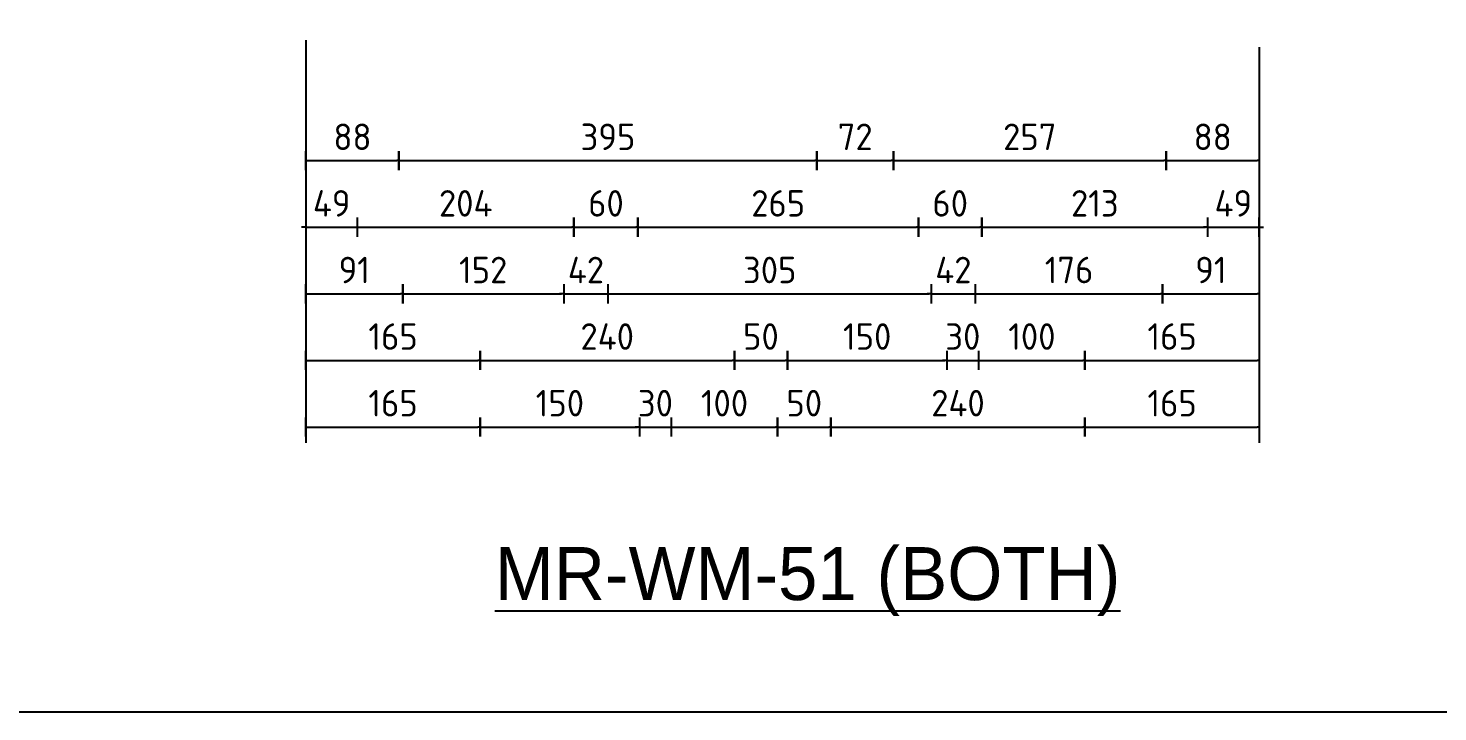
# Model space of a CAD drawing. Header units: millimetres. Extents: x 0 to 420, y 0 to 297.
# Drawn here: x 197.7 to 330.7, y 4.5 to 69 of the extents above; entities that cross this region are included whole.
import ezdxf
from ezdxf.enums import TextEntityAlignment as Align

# ---------------------------------------------------------------- set-up
doc = ezdxf.new("R2010")
doc.units = ezdxf.units.MM
doc.header["$LTSCALE"] = 10
for name, color, linetype in [('L50', 7, 'Continuous'), ('T25', 1, 'Continuous'), ('TBLK18', 4, 'Continuous'), ('TBLK25', 1, 'Continuous'), ('TBLK35', 3, 'Continuous'), ('TBLK50', 7, 'Continuous')]:
    doc.layers.add(name, color=color, linetype=linetype)
doc.styles.add('ISO', font='iso3098b')
doc.dimstyles.new('signsdim', dxfattribs={"dimtxt": 2.5, "dimasz": 0.2, "dimexe": 1.5, "dimexo": 2, "dimgap": 1, "dimtad": 1, "dimlfac": 10, "dimrnd": 1, "dimtxsty": 'ISO', "dimblk": 'SGNDIM', "dimcen": 2.5, "dimse2": 1, "dimadec": 0, "dimazin": 0, "dimtfac": 1, "dimtix": 1, "dimtmove": 0, "dimatfit": 3, "dimfxl": 1, "dimarcsym": 0})

# ---------------------------------------------------------------- blocks, each defined once
blk = doc.blocks.new('A3BBLK')
at = {"layer": 'TBLK50'}
blk.add_line((13, 4.5), (415.5, 4.5), dxfattribs=at)
blk = doc.blocks.new('a3_in_vtblk std dwg')
blk.add_blockref('A3BBLK', (0, 0))
at = {"layer": 'TBLK18', "style": 'ISO'}
blk.add_attdef('MR_DIRECTORATE', text='', height=1.5, dxfattribs=at).set_placement((381.5, 68.12), align=Align.CENTER)
for tag, p in [('STREET_NAME', (355.51, 62.1)), ('SUBURB_POSTCODE', (388.49, 62.1)), ('TELEPHONE_NO.', (368.31, 59.84)), ('FAX_NO.', (393.56, 59.84))]:
    blk.add_attdef(tag, p, '', height=1.5, dxfattribs=at)
at = {"layer": 'TBLK25', "style": 'ISO'}
for tag, height, p in [('MR_BRANCH', 2, (381.5, 65.2)), ('ROAD_SECTION', 1.75, (384.5, 29.16)), ('SLK', 1.75, (384.5, 26.11)), ('CHAINAGE', 1.75, (384.5, 19.21))]:
    blk.add_attdef(tag, text='', height=height, dxfattribs=at).set_placement(p, align=Align.CENTER)
for tag, p, height in [('FILE_NUMBER', (371.77, 54.24), 2.5), ('DESIGNED_/_DRAWN', (371.77, 49.49), 2), ('VERIFIED', (371.77, 44.49), 2), ('APPROVED', (371.77, 39.49), 2), ('LOCAL_AUTHORITY', (370.48, 16.73), 1.25)]:
    blk.add_attdef(tag, p, '', height=height, dxfattribs=at)
at = {"layer": 'TBLK35', "style": 'ISO', "width": 0.9}
for tag, p in [('ROAD_PROJECT&NUMBER', (384.5, 32.23)), ('DRAWING_DESCRIPTION', (384.5, 22.29))]:
    blk.add_attdef(tag, text='', height=2.5, dxfattribs=at).set_placement(p, align=Align.CENTER)
at = {"layer": 'TBLK50', "style": 'ISO'}
blk.add_attdef('MRWA_DRG_NUMBER', (356.29, 6.08), '', height=5, dxfattribs=at)
blk = doc.blocks.new('SGNDIM')
for p, q in [((0, 0), (-1, 0)), ((0, 4.5), (0, -4.5))]:
    blk.add_line(p, q)
blk = doc.blocks.new('*D104')
at = {"layer": 'Defpoints', "color": 0, "transparency": 16777216}
for p in [(297.43, 50.84), (313.88, 50.84), (313.88, 37.67)]:
    blk.add_point(p, dxfattribs=at)
at = {"layer": 'T25', "color": 0, "lineweight": -2, "transparency": 16777216}
for p, q in [((313.88, 48.84), (313.88, 36.17)), ((297.63, 37.67), (313.68, 37.67))]:
    blk.add_line(p, q, dxfattribs=at)
at = {"layer": 'T25', "color": 0, "lineweight": -2, "transparency": 16777216, "xscale": 0.2, "yscale": 0.2, "zscale": 0.2, "rotation": 180}
blk.add_blockref('SGNDIM', (297.43, 37.67), dxfattribs=at)
at = {"layer": 'T25', "color": 0, "lineweight": -2, "transparency": 16777216, "xscale": 0.2, "yscale": 0.2, "zscale": 0.2}
blk.add_blockref('SGNDIM', (313.88, 37.67), dxfattribs=at)
at = {"layer": 'T25', "color": 0, "transparency": 16777216, "insert": (305.66, 39.92), "char_height": 2.5, "attachment_point": 5, "style": 'ISO'}
blk.add_mtext('165', dxfattribs=at)
blk = doc.blocks.new('*D105')
at = {"layer": 'Defpoints', "color": 0, "transparency": 16777216}
for p in [(287.4, 68.63), (297.43, 68.63), (297.43, 37.67)]:
    blk.add_point(p, dxfattribs=at)
at = {"layer": 'T25', "color": 0, "lineweight": -2, "transparency": 16777216}
blk.add_line((287.6, 37.67), (297.23, 37.67), dxfattribs=at)
at = {"layer": 'T25', "color": 0, "lineweight": -2, "transparency": 16777216, "xscale": 0.2, "yscale": 0.2, "zscale": 0.2, "rotation": 180}
blk.add_blockref('SGNDIM', (287.4, 37.67), dxfattribs=at)
at = {"layer": 'T25', "color": 0, "lineweight": -2, "transparency": 16777216, "xscale": 0.2, "yscale": 0.2, "zscale": 0.2}
blk.add_blockref('SGNDIM', (297.43, 37.67), dxfattribs=at)
at = {"layer": 'T25', "color": 0, "transparency": 16777216, "insert": (292.42, 39.92), "char_height": 2.5, "attachment_point": 5, "style": 'ISO'}
blk.add_mtext('100', dxfattribs=at)
blk = doc.blocks.new('*D106')
at = {"layer": 'Defpoints', "color": 0, "transparency": 16777216}
for p in [(223.88, 50.84), (240.33, 50.84), (240.33, 37.67)]:
    blk.add_point(p, dxfattribs=at)
at = {"layer": 'T25', "color": 0, "lineweight": -2, "transparency": 16777216}
for p, q in [((223.88, 48.84), (223.88, 36.17)), ((224.08, 37.67), (240.13, 37.67))]:
    blk.add_line(p, q, dxfattribs=at)
at = {"layer": 'T25', "color": 0, "lineweight": -2, "transparency": 16777216, "xscale": 0.2, "yscale": 0.2, "zscale": 0.2, "rotation": 180}
blk.add_blockref('SGNDIM', (223.88, 37.67), dxfattribs=at)
at = {"layer": 'T25', "color": 0, "lineweight": -2, "transparency": 16777216, "xscale": 0.2, "yscale": 0.2, "zscale": 0.2}
blk.add_blockref('SGNDIM', (240.33, 37.67), dxfattribs=at)
at = {"layer": 'T25', "color": 0, "transparency": 16777216, "insert": (232.11, 39.92), "char_height": 2.5, "attachment_point": 5, "style": 'ISO'}
blk.add_mtext('165', dxfattribs=at)
blk = doc.blocks.new('*D107')
at = {"layer": 'Defpoints', "color": 0, "transparency": 16777216}
for p in [(304.75, 71.8), (313.88, 69.24), (313.88, 43.95)]:
    blk.add_point(p, dxfattribs=at)
at = {"layer": 'T25', "color": 0, "lineweight": -2, "transparency": 16777216}
for p, q in [((313.88, 67.24), (313.88, 42.45)), ((304.95, 43.95), (313.68, 43.95))]:
    blk.add_line(p, q, dxfattribs=at)
at = {"layer": 'T25', "color": 0, "lineweight": -2, "transparency": 16777216, "xscale": 0.2, "yscale": 0.2, "zscale": 0.2, "rotation": 180}
blk.add_blockref('SGNDIM', (304.75, 43.95), dxfattribs=at)
at = {"layer": 'T25', "color": 0, "lineweight": -2, "transparency": 16777216, "xscale": 0.2, "yscale": 0.2, "zscale": 0.2}
blk.add_blockref('SGNDIM', (313.88, 43.95), dxfattribs=at)
at = {"layer": 'T25', "color": 0, "transparency": 16777216, "insert": (309.32, 46.2), "char_height": 2.5, "attachment_point": 5, "style": 'ISO'}
blk.add_mtext('91', dxfattribs=at)
blk = doc.blocks.new('*D108')
at = {"layer": 'Defpoints', "color": 0, "transparency": 16777216}
for p in [(252.42, 54.53), (282.92, 54.53), (282.92, 43.95)]:
    blk.add_point(p, dxfattribs=at)
at = {"layer": 'T25', "color": 0, "lineweight": -2, "transparency": 16777216}
blk.add_line((252.62, 43.95), (282.72, 43.95), dxfattribs=at)
at = {"layer": 'T25', "color": 0, "lineweight": -2, "transparency": 16777216, "xscale": 0.2, "yscale": 0.2, "zscale": 0.2, "rotation": 180}
blk.add_blockref('SGNDIM', (252.42, 43.95), dxfattribs=at)
at = {"layer": 'T25', "color": 0, "lineweight": -2, "transparency": 16777216, "xscale": 0.2, "yscale": 0.2, "zscale": 0.2}
blk.add_blockref('SGNDIM', (282.92, 43.95), dxfattribs=at)
at = {"layer": 'T25', "color": 0, "transparency": 16777216, "insert": (267.67, 46.2), "char_height": 2.5, "attachment_point": 5, "style": 'ISO'}
blk.add_mtext('305', dxfattribs=at)
blk = doc.blocks.new('*D109')
at = {"layer": 'Defpoints', "color": 0, "transparency": 16777216}
for p in [(233.02, 71.8), (223.88, 69.88), (233.02, 43.95)]:
    blk.add_point(p, dxfattribs=at)
at = {"layer": 'T25', "color": 0, "lineweight": -2, "transparency": 16777216}
for p, q in [((223.88, 67.88), (223.88, 42.45)), ((224.08, 43.95), (232.82, 43.95))]:
    blk.add_line(p, q, dxfattribs=at)
at = {"layer": 'T25', "color": 0, "lineweight": -2, "transparency": 16777216, "xscale": 0.2, "yscale": 0.2, "zscale": 0.2, "rotation": 180}
blk.add_blockref('SGNDIM', (223.88, 43.95), dxfattribs=at)
at = {"layer": 'T25', "color": 0, "lineweight": -2, "transparency": 16777216, "xscale": 0.2, "yscale": 0.2, "zscale": 0.2}
blk.add_blockref('SGNDIM', (233.02, 43.95), dxfattribs=at)
at = {"layer": 'T25', "color": 0, "transparency": 16777216, "insert": (228.45, 46.2), "char_height": 2.5, "attachment_point": 5, "style": 'ISO'}
blk.add_mtext('91', dxfattribs=at)
blk = doc.blocks.new('*D110')
at = {"layer": 'Defpoints', "color": 0, "transparency": 16777216}
for p in [(309.01, 67.44), (313.88, 67.44), (313.88, 50.24)]:
    blk.add_point(p, dxfattribs=at)
at = {"layer": 'T25', "color": 0, "lineweight": -2, "transparency": 16777216}
for p, q in [((313.88, 65.44), (313.88, 48.74)), ((308.81, 50.24), (308.61, 50.24)), ((309.01, 50.24), (313.88, 50.24)), ((314.08, 50.24), (314.28, 50.24))]:
    blk.add_line(p, q, dxfattribs=at)
at = {"layer": 'T25', "color": 0, "lineweight": -2, "transparency": 16777216, "xscale": 0.2, "yscale": 0.2, "zscale": 0.2}
blk.add_blockref('SGNDIM', (309.01, 50.24), dxfattribs=at)
at = {"layer": 'T25', "color": 0, "lineweight": -2, "transparency": 16777216, "xscale": 0.2, "yscale": 0.2, "zscale": 0.2, "rotation": 180}
blk.add_blockref('SGNDIM', (313.88, 50.24), dxfattribs=at)
at = {"layer": 'T25', "color": 0, "transparency": 16777216, "insert": (311.44, 52.49), "char_height": 2.5, "attachment_point": 5, "style": 'ISO'}
blk.add_mtext('49', dxfattribs=at)
blk = doc.blocks.new('*D111')
at = {"layer": 'Defpoints', "color": 0, "transparency": 16777216}
for p in [(228.76, 55.29), (249.19, 55.29), (249.19, 50.24)]:
    blk.add_point(p, dxfattribs=at)
at = {"layer": 'T25', "color": 0, "lineweight": -2, "transparency": 16777216}
blk.add_line((228.96, 50.24), (248.99, 50.24), dxfattribs=at)
at = {"layer": 'T25', "color": 0, "lineweight": -2, "transparency": 16777216, "xscale": 0.2, "yscale": 0.2, "zscale": 0.2, "rotation": 180}
blk.add_blockref('SGNDIM', (228.76, 50.24), dxfattribs=at)
at = {"layer": 'T25', "color": 0, "lineweight": -2, "transparency": 16777216, "xscale": 0.2, "yscale": 0.2, "zscale": 0.2}
blk.add_blockref('SGNDIM', (249.19, 50.24), dxfattribs=at)
at = {"layer": 'T25', "color": 0, "transparency": 16777216, "insert": (238.97, 52.49), "char_height": 2.5, "attachment_point": 5, "style": 'ISO'}
blk.add_mtext('204', dxfattribs=at)
blk = doc.blocks.new('*D112')
at = {"layer": 'Defpoints', "color": 0, "transparency": 16777216}
for p in [(223.88, 67.44), (228.76, 67.44), (228.76, 50.24)]:
    blk.add_point(p, dxfattribs=at)
at = {"layer": 'T25', "color": 0, "lineweight": -2, "transparency": 16777216}
for p, q in [((223.88, 65.44), (223.88, 48.74)), ((223.68, 50.24), (223.48, 50.24)), ((223.88, 50.24), (228.76, 50.24)), ((228.96, 50.24), (229.16, 50.24))]:
    blk.add_line(p, q, dxfattribs=at)
at = {"layer": 'T25', "color": 0, "lineweight": -2, "transparency": 16777216, "xscale": 0.2, "yscale": 0.2, "zscale": 0.2}
blk.add_blockref('SGNDIM', (223.88, 50.24), dxfattribs=at)
at = {"layer": 'T25', "color": 0, "lineweight": -2, "transparency": 16777216, "xscale": 0.2, "yscale": 0.2, "zscale": 0.2, "rotation": 180}
blk.add_blockref('SGNDIM', (228.76, 50.24), dxfattribs=at)
at = {"layer": 'T25', "color": 0, "transparency": 16777216, "insert": (226.32, 52.49), "char_height": 2.5, "attachment_point": 5, "style": 'ISO'}
blk.add_mtext('49', dxfattribs=at)
blk = doc.blocks.new('*D113')
at = {"layer": 'Defpoints', "color": 0, "transparency": 16777216}
for p in [(305.09, 68.83), (313.88, 68.83), (313.88, 56.52)]:
    blk.add_point(p, dxfattribs=at)
at = {"layer": 'T25', "color": 0, "lineweight": -2, "transparency": 16777216}
for p, q in [((313.88, 66.83), (313.88, 55.02)), ((305.29, 56.52), (313.68, 56.52))]:
    blk.add_line(p, q, dxfattribs=at)
at = {"layer": 'T25', "color": 0, "lineweight": -2, "transparency": 16777216, "xscale": 0.2, "yscale": 0.2, "zscale": 0.2, "rotation": 180}
blk.add_blockref('SGNDIM', (305.09, 56.52), dxfattribs=at)
at = {"layer": 'T25', "color": 0, "lineweight": -2, "transparency": 16777216, "xscale": 0.2, "yscale": 0.2, "zscale": 0.2}
blk.add_blockref('SGNDIM', (313.88, 56.52), dxfattribs=at)
at = {"layer": 'T25', "color": 0, "transparency": 16777216, "insert": (309.49, 58.77), "char_height": 2.5, "attachment_point": 5, "style": 'ISO'}
blk.add_mtext('88', dxfattribs=at)
blk = doc.blocks.new('*D114')
at = {"layer": 'Defpoints', "color": 0, "transparency": 16777216}
for p in [(232.67, 63.82), (272.13, 63.82), (272.13, 56.52)]:
    blk.add_point(p, dxfattribs=at)
at = {"layer": 'T25', "color": 0, "lineweight": -2, "transparency": 16777216}
blk.add_line((232.87, 56.52), (271.93, 56.52), dxfattribs=at)
at = {"layer": 'T25', "color": 0, "lineweight": -2, "transparency": 16777216, "xscale": 0.2, "yscale": 0.2, "zscale": 0.2, "rotation": 180}
blk.add_blockref('SGNDIM', (232.67, 56.52), dxfattribs=at)
at = {"layer": 'T25', "color": 0, "lineweight": -2, "transparency": 16777216, "xscale": 0.2, "yscale": 0.2, "zscale": 0.2}
blk.add_blockref('SGNDIM', (272.13, 56.52), dxfattribs=at)
at = {"layer": 'T25', "color": 0, "transparency": 16777216, "insert": (252.4, 58.77), "char_height": 2.5, "attachment_point": 5, "style": 'ISO'}
blk.add_mtext('395', dxfattribs=at)
blk = doc.blocks.new('*D115')
at = {"layer": 'Defpoints', "color": 0, "transparency": 16777216}
for p in [(223.88, 68.83), (232.67, 68.83), (232.67, 56.52)]:
    blk.add_point(p, dxfattribs=at)
at = {"layer": 'T25', "color": 0, "lineweight": -2, "transparency": 16777216}
for p, q in [((223.88, 66.83), (223.88, 55.02)), ((224.08, 56.52), (232.47, 56.52))]:
    blk.add_line(p, q, dxfattribs=at)
at = {"layer": 'T25', "color": 0, "lineweight": -2, "transparency": 16777216, "xscale": 0.2, "yscale": 0.2, "zscale": 0.2, "rotation": 180}
blk.add_blockref('SGNDIM', (223.88, 56.52), dxfattribs=at)
at = {"layer": 'T25', "color": 0, "lineweight": -2, "transparency": 16777216, "xscale": 0.2, "yscale": 0.2, "zscale": 0.2}
blk.add_blockref('SGNDIM', (232.67, 56.52), dxfattribs=at)
at = {"layer": 'T25', "color": 0, "transparency": 16777216, "insert": (228.28, 58.77), "char_height": 2.5, "attachment_point": 5, "style": 'ISO'}
blk.add_mtext('88', dxfattribs=at)
blk = doc.blocks.new('*D135')
at = {"layer": 'Defpoints', "color": 0, "transparency": 16777216}
for p in [(240.33, 111.73), (264.33, 111.73), (264.33, 37.67)]:
    blk.add_point(p, dxfattribs=at)
at = {"layer": 'T25', "color": 0, "lineweight": -2, "transparency": 16777216}
blk.add_line((240.53, 37.67), (264.13, 37.67), dxfattribs=at)
at = {"layer": 'T25', "color": 0, "lineweight": -2, "transparency": 16777216, "xscale": 0.2, "yscale": 0.2, "zscale": 0.2, "rotation": 180}
blk.add_blockref('SGNDIM', (240.33, 37.67), dxfattribs=at)
at = {"layer": 'T25', "color": 0, "lineweight": -2, "transparency": 16777216, "xscale": 0.2, "yscale": 0.2, "zscale": 0.2}
blk.add_blockref('SGNDIM', (264.33, 37.67), dxfattribs=at)
at = {"layer": 'T25', "color": 0, "transparency": 16777216, "insert": (252.33, 39.92), "char_height": 2.5, "attachment_point": 5, "style": 'ISO'}
blk.add_mtext('240', dxfattribs=at)
blk = doc.blocks.new('*D136')
at = {"layer": 'Defpoints', "color": 0, "transparency": 16777216}
for p in [(264.33, 53.15), (269.34, 53.15), (269.34, 37.67)]:
    blk.add_point(p, dxfattribs=at)
at = {"layer": 'T25', "color": 0, "lineweight": -2, "transparency": 16777216}
blk.add_line((264.53, 37.67), (269.14, 37.67), dxfattribs=at)
at = {"layer": 'T25', "color": 0, "lineweight": -2, "transparency": 16777216, "xscale": 0.2, "yscale": 0.2, "zscale": 0.2, "rotation": 180}
blk.add_blockref('SGNDIM', (264.33, 37.67), dxfattribs=at)
at = {"layer": 'T25', "color": 0, "lineweight": -2, "transparency": 16777216, "xscale": 0.2, "yscale": 0.2, "zscale": 0.2}
blk.add_blockref('SGNDIM', (269.34, 37.67), dxfattribs=at)
at = {"layer": 'T25', "color": 0, "transparency": 16777216, "insert": (266.84, 39.92), "char_height": 2.5, "attachment_point": 5, "style": 'ISO'}
blk.add_mtext('50', dxfattribs=at)
blk = doc.blocks.new('*D137')
at = {"layer": 'Defpoints', "color": 0, "transparency": 16777216}
for p in [(284.39, 46.96), (287.4, 46.96), (287.4, 37.67)]:
    blk.add_point(p, dxfattribs=at)
at = {"layer": 'T25', "color": 0, "lineweight": -2, "transparency": 16777216}
for p, q in [((284.19, 37.67), (283.99, 37.67)), ((284.39, 37.67), (287.4, 37.67)), ((287.6, 37.67), (287.8, 37.67))]:
    blk.add_line(p, q, dxfattribs=at)
at = {"layer": 'T25', "color": 0, "lineweight": -2, "transparency": 16777216, "xscale": 0.2, "yscale": 0.2, "zscale": 0.2}
blk.add_blockref('SGNDIM', (284.39, 37.67), dxfattribs=at)
at = {"layer": 'T25', "color": 0, "lineweight": -2, "transparency": 16777216, "xscale": 0.2, "yscale": 0.2, "zscale": 0.2, "rotation": 180}
blk.add_blockref('SGNDIM', (287.4, 37.67), dxfattribs=at)
at = {"layer": 'T25', "color": 0, "transparency": 16777216, "insert": (285.9, 39.92), "char_height": 2.5, "attachment_point": 5, "style": 'ISO'}
blk.add_mtext('30', dxfattribs=at)
blk = doc.blocks.new('*D138')
at = {"layer": 'Defpoints', "color": 0, "transparency": 16777216}
for p in [(269.34, 84.11), (284.39, 84.11), (284.39, 37.67)]:
    blk.add_point(p, dxfattribs=at)
at = {"layer": 'T25', "color": 0, "lineweight": -2, "transparency": 16777216}
blk.add_line((269.54, 37.67), (284.19, 37.67), dxfattribs=at)
at = {"layer": 'T25', "color": 0, "lineweight": -2, "transparency": 16777216, "xscale": 0.2, "yscale": 0.2, "zscale": 0.2, "rotation": 180}
blk.add_blockref('SGNDIM', (269.34, 37.67), dxfattribs=at)
at = {"layer": 'T25', "color": 0, "lineweight": -2, "transparency": 16777216, "xscale": 0.2, "yscale": 0.2, "zscale": 0.2}
blk.add_blockref('SGNDIM', (284.39, 37.67), dxfattribs=at)
at = {"layer": 'T25', "color": 0, "transparency": 16777216, "insert": (276.87, 39.92), "char_height": 2.5, "attachment_point": 5, "style": 'ISO'}
blk.add_mtext('150', dxfattribs=at)
blk = doc.blocks.new('*D139')
at = {"layer": 'Defpoints', "color": 0, "transparency": 16777216}
for p in [(282.92, 45.4), (287.1, 45.4), (287.1, 43.95)]:
    blk.add_point(p, dxfattribs=at)
at = {"layer": 'T25', "color": 0, "lineweight": -2, "transparency": 16777216}
for p, q in [((282.72, 43.95), (282.52, 43.95)), ((282.92, 43.95), (287.1, 43.95)), ((287.3, 43.95), (287.5, 43.95))]:
    blk.add_line(p, q, dxfattribs=at)
at = {"layer": 'T25', "color": 0, "lineweight": -2, "transparency": 16777216, "xscale": 0.2, "yscale": 0.2, "zscale": 0.2}
blk.add_blockref('SGNDIM', (282.92, 43.95), dxfattribs=at)
at = {"layer": 'T25', "color": 0, "lineweight": -2, "transparency": 16777216, "xscale": 0.2, "yscale": 0.2, "zscale": 0.2, "rotation": 180}
blk.add_blockref('SGNDIM', (287.1, 43.95), dxfattribs=at)
at = {"layer": 'T25', "color": 0, "transparency": 16777216, "insert": (285.01, 46.2), "char_height": 2.5, "attachment_point": 5, "style": 'ISO'}
blk.add_mtext('42', dxfattribs=at)
blk = doc.blocks.new('*D140')
at = {"layer": 'Defpoints', "color": 0, "transparency": 16777216}
for p in [(287.1, 50.07), (304.75, 50.07), (304.75, 43.95)]:
    blk.add_point(p, dxfattribs=at)
at = {"layer": 'T25', "color": 0, "lineweight": -2, "transparency": 16777216}
blk.add_line((287.3, 43.95), (304.55, 43.95), dxfattribs=at)
at = {"layer": 'T25', "color": 0, "lineweight": -2, "transparency": 16777216, "xscale": 0.2, "yscale": 0.2, "zscale": 0.2, "rotation": 180}
blk.add_blockref('SGNDIM', (287.1, 43.95), dxfattribs=at)
at = {"layer": 'T25', "color": 0, "lineweight": -2, "transparency": 16777216, "xscale": 0.2, "yscale": 0.2, "zscale": 0.2}
blk.add_blockref('SGNDIM', (304.75, 43.95), dxfattribs=at)
at = {"layer": 'T25', "color": 0, "transparency": 16777216, "insert": (295.93, 46.2), "char_height": 2.5, "attachment_point": 5, "style": 'ISO'}
blk.add_mtext('176', dxfattribs=at)
blk = doc.blocks.new('*D141')
at = {"layer": 'Defpoints', "color": 0, "transparency": 16777216}
for p in [(248.22, 45.41), (252.42, 45.41), (252.42, 43.95)]:
    blk.add_point(p, dxfattribs=at)
at = {"layer": 'T25', "color": 0, "lineweight": -2, "transparency": 16777216}
for p, q in [((248.02, 43.95), (247.82, 43.95)), ((248.22, 43.95), (252.42, 43.95)), ((252.62, 43.95), (252.82, 43.95))]:
    blk.add_line(p, q, dxfattribs=at)
at = {"layer": 'T25', "color": 0, "lineweight": -2, "transparency": 16777216, "xscale": 0.2, "yscale": 0.2, "zscale": 0.2}
blk.add_blockref('SGNDIM', (248.22, 43.95), dxfattribs=at)
at = {"layer": 'T25', "color": 0, "lineweight": -2, "transparency": 16777216, "xscale": 0.2, "yscale": 0.2, "zscale": 0.2, "rotation": 180}
blk.add_blockref('SGNDIM', (252.42, 43.95), dxfattribs=at)
at = {"layer": 'T25', "color": 0, "transparency": 16777216, "insert": (250.32, 46.2), "char_height": 2.5, "attachment_point": 5, "style": 'ISO'}
blk.add_mtext('42', dxfattribs=at)
blk = doc.blocks.new('*D142')
at = {"layer": 'Defpoints', "color": 0, "transparency": 16777216}
for p in [(233.02, 49.22), (248.22, 49.22), (248.22, 43.95)]:
    blk.add_point(p, dxfattribs=at)
at = {"layer": 'T25', "color": 0, "lineweight": -2, "transparency": 16777216}
blk.add_line((233.22, 43.95), (248.02, 43.95), dxfattribs=at)
at = {"layer": 'T25', "color": 0, "lineweight": -2, "transparency": 16777216, "xscale": 0.2, "yscale": 0.2, "zscale": 0.2, "rotation": 180}
blk.add_blockref('SGNDIM', (233.02, 43.95), dxfattribs=at)
at = {"layer": 'T25', "color": 0, "lineweight": -2, "transparency": 16777216, "xscale": 0.2, "yscale": 0.2, "zscale": 0.2}
blk.add_blockref('SGNDIM', (248.22, 43.95), dxfattribs=at)
at = {"layer": 'T25', "color": 0, "transparency": 16777216, "insert": (240.62, 46.2), "char_height": 2.5, "attachment_point": 5, "style": 'ISO'}
blk.add_mtext('152', dxfattribs=at)
blk = doc.blocks.new('*D143')
at = {"layer": 'Defpoints', "color": 0, "transparency": 16777216}
for p in [(249.19, 51.73), (255.23, 51.73), (255.23, 50.24)]:
    blk.add_point(p, dxfattribs=at)
at = {"layer": 'T25', "color": 0, "lineweight": -2, "transparency": 16777216}
blk.add_line((249.39, 50.24), (255.03, 50.24), dxfattribs=at)
at = {"layer": 'T25', "color": 0, "lineweight": -2, "transparency": 16777216, "xscale": 0.2, "yscale": 0.2, "zscale": 0.2, "rotation": 180}
blk.add_blockref('SGNDIM', (249.19, 50.24), dxfattribs=at)
at = {"layer": 'T25', "color": 0, "lineweight": -2, "transparency": 16777216, "xscale": 0.2, "yscale": 0.2, "zscale": 0.2}
blk.add_blockref('SGNDIM', (255.23, 50.24), dxfattribs=at)
at = {"layer": 'T25', "color": 0, "transparency": 16777216, "insert": (252.21, 52.49), "char_height": 2.5, "attachment_point": 5, "style": 'ISO'}
blk.add_mtext('60', dxfattribs=at)
blk = doc.blocks.new('*D144')
at = {"layer": 'Defpoints', "color": 0, "transparency": 16777216}
for p in [(255.23, 56.79), (281.72, 56.79), (281.72, 50.24)]:
    blk.add_point(p, dxfattribs=at)
at = {"layer": 'T25', "color": 0, "lineweight": -2, "transparency": 16777216}
blk.add_line((255.43, 50.24), (281.52, 50.24), dxfattribs=at)
at = {"layer": 'T25', "color": 0, "lineweight": -2, "transparency": 16777216, "xscale": 0.2, "yscale": 0.2, "zscale": 0.2, "rotation": 180}
blk.add_blockref('SGNDIM', (255.23, 50.24), dxfattribs=at)
at = {"layer": 'T25', "color": 0, "lineweight": -2, "transparency": 16777216, "xscale": 0.2, "yscale": 0.2, "zscale": 0.2}
blk.add_blockref('SGNDIM', (281.72, 50.24), dxfattribs=at)
at = {"layer": 'T25', "color": 0, "transparency": 16777216, "insert": (268.47, 52.49), "char_height": 2.5, "attachment_point": 5, "style": 'ISO'}
blk.add_mtext('265', dxfattribs=at)
blk = doc.blocks.new('*D145')
at = {"layer": 'Defpoints', "color": 0, "transparency": 16777216}
for p in [(281.72, 51.72), (287.71, 51.72), (287.71, 50.24)]:
    blk.add_point(p, dxfattribs=at)
at = {"layer": 'T25', "color": 0, "lineweight": -2, "transparency": 16777216}
blk.add_line((281.92, 50.24), (287.51, 50.24), dxfattribs=at)
at = {"layer": 'T25', "color": 0, "lineweight": -2, "transparency": 16777216, "xscale": 0.2, "yscale": 0.2, "zscale": 0.2, "rotation": 180}
blk.add_blockref('SGNDIM', (281.72, 50.24), dxfattribs=at)
at = {"layer": 'T25', "color": 0, "lineweight": -2, "transparency": 16777216, "xscale": 0.2, "yscale": 0.2, "zscale": 0.2}
blk.add_blockref('SGNDIM', (287.71, 50.24), dxfattribs=at)
at = {"layer": 'T25', "color": 0, "transparency": 16777216, "insert": (284.71, 52.49), "char_height": 2.5, "attachment_point": 5, "style": 'ISO'}
blk.add_mtext('60', dxfattribs=at)
blk = doc.blocks.new('*D146')
at = {"layer": 'Defpoints', "color": 0, "transparency": 16777216}
for p in [(287.71, 55.5), (309.01, 55.5), (309.01, 50.24)]:
    blk.add_point(p, dxfattribs=at)
at = {"layer": 'T25', "color": 0, "lineweight": -2, "transparency": 16777216}
blk.add_line((287.91, 50.24), (308.81, 50.24), dxfattribs=at)
at = {"layer": 'T25', "color": 0, "lineweight": -2, "transparency": 16777216, "xscale": 0.2, "yscale": 0.2, "zscale": 0.2, "rotation": 180}
blk.add_blockref('SGNDIM', (287.71, 50.24), dxfattribs=at)
at = {"layer": 'T25', "color": 0, "lineweight": -2, "transparency": 16777216, "xscale": 0.2, "yscale": 0.2, "zscale": 0.2}
blk.add_blockref('SGNDIM', (309.01, 50.24), dxfattribs=at)
at = {"layer": 'T25', "color": 0, "transparency": 16777216, "insert": (298.36, 52.49), "char_height": 2.5, "attachment_point": 5, "style": 'ISO'}
blk.add_mtext('213', dxfattribs=at)
blk = doc.blocks.new('*D147')
at = {"layer": 'Defpoints', "color": 0, "transparency": 16777216}
for p in [(272.13, 57.86), (279.35, 57.86), (279.35, 56.52)]:
    blk.add_point(p, dxfattribs=at)
at = {"layer": 'T25', "color": 0, "lineweight": -2, "transparency": 16777216}
blk.add_line((272.33, 56.52), (279.15, 56.52), dxfattribs=at)
at = {"layer": 'T25', "color": 0, "lineweight": -2, "transparency": 16777216, "xscale": 0.2, "yscale": 0.2, "zscale": 0.2, "rotation": 180}
blk.add_blockref('SGNDIM', (272.13, 56.52), dxfattribs=at)
at = {"layer": 'T25', "color": 0, "lineweight": -2, "transparency": 16777216, "xscale": 0.2, "yscale": 0.2, "zscale": 0.2}
blk.add_blockref('SGNDIM', (279.35, 56.52), dxfattribs=at)
at = {"layer": 'T25', "color": 0, "transparency": 16777216, "insert": (275.74, 58.77), "char_height": 2.5, "attachment_point": 5, "style": 'ISO'}
blk.add_mtext('72', dxfattribs=at)
blk = doc.blocks.new('*D148')
at = {"layer": 'Defpoints', "color": 0, "transparency": 16777216}
for p in [(279.35, 61.28), (305.09, 61.28), (305.09, 56.52)]:
    blk.add_point(p, dxfattribs=at)
at = {"layer": 'T25', "color": 0, "lineweight": -2, "transparency": 16777216}
blk.add_line((279.55, 56.52), (304.89, 56.52), dxfattribs=at)
at = {"layer": 'T25', "color": 0, "lineweight": -2, "transparency": 16777216, "xscale": 0.2, "yscale": 0.2, "zscale": 0.2, "rotation": 180}
blk.add_blockref('SGNDIM', (279.35, 56.52), dxfattribs=at)
at = {"layer": 'T25', "color": 0, "lineweight": -2, "transparency": 16777216, "xscale": 0.2, "yscale": 0.2, "zscale": 0.2}
blk.add_blockref('SGNDIM', (305.09, 56.52), dxfattribs=at)
at = {"layer": 'T25', "color": 0, "transparency": 16777216, "insert": (292.22, 58.77), "char_height": 2.5, "attachment_point": 5, "style": 'ISO'}
blk.add_mtext('257', dxfattribs=at)
blk = doc.blocks.new('*D151')
at = {"layer": 'Defpoints', "color": 0, "transparency": 16777216}
for p in [(297.43, 44.56), (313.88, 44.56), (313.88, 31.38)]:
    blk.add_point(p, dxfattribs=at)
at = {"layer": 'T25', "color": 0, "lineweight": -2, "transparency": 16777216}
for p, q in [((313.88, 42.56), (313.88, 29.88)), ((297.63, 31.38), (313.68, 31.38))]:
    blk.add_line(p, q, dxfattribs=at)
at = {"layer": 'T25', "color": 0, "lineweight": -2, "transparency": 16777216, "xscale": 0.2, "yscale": 0.2, "zscale": 0.2, "rotation": 180}
blk.add_blockref('SGNDIM', (297.43, 31.38), dxfattribs=at)
at = {"layer": 'T25', "color": 0, "lineweight": -2, "transparency": 16777216, "xscale": 0.2, "yscale": 0.2, "zscale": 0.2}
blk.add_blockref('SGNDIM', (313.88, 31.38), dxfattribs=at)
at = {"layer": 'T25', "color": 0, "transparency": 16777216, "insert": (305.66, 33.63), "char_height": 2.5, "attachment_point": 5, "style": 'ISO'}
blk.add_mtext('165', dxfattribs=at)
blk = doc.blocks.new('*D152')
at = {"layer": 'Defpoints', "color": 0, "transparency": 16777216}
for p in [(258.39, 62.34), (268.42, 62.34), (268.42, 31.38)]:
    blk.add_point(p, dxfattribs=at)
at = {"layer": 'T25', "color": 0, "lineweight": -2, "transparency": 16777216}
blk.add_line((258.59, 31.38), (268.22, 31.38), dxfattribs=at)
at = {"layer": 'T25', "color": 0, "lineweight": -2, "transparency": 16777216, "xscale": 0.2, "yscale": 0.2, "zscale": 0.2, "rotation": 180}
blk.add_blockref('SGNDIM', (258.39, 31.38), dxfattribs=at)
at = {"layer": 'T25', "color": 0, "lineweight": -2, "transparency": 16777216, "xscale": 0.2, "yscale": 0.2, "zscale": 0.2}
blk.add_blockref('SGNDIM', (268.42, 31.38), dxfattribs=at)
at = {"layer": 'T25', "color": 0, "transparency": 16777216, "insert": (263.4, 33.63), "char_height": 2.5, "attachment_point": 5, "style": 'ISO'}
blk.add_mtext('100', dxfattribs=at)
blk = doc.blocks.new('*D153')
at = {"layer": 'Defpoints', "color": 0, "transparency": 16777216}
for p in [(223.88, 44.56), (240.33, 44.56), (240.33, 31.38)]:
    blk.add_point(p, dxfattribs=at)
at = {"layer": 'T25', "color": 0, "lineweight": -2, "transparency": 16777216}
for p, q in [((223.88, 42.56), (223.88, 29.88)), ((224.08, 31.38), (240.13, 31.38))]:
    blk.add_line(p, q, dxfattribs=at)
at = {"layer": 'T25', "color": 0, "lineweight": -2, "transparency": 16777216, "xscale": 0.2, "yscale": 0.2, "zscale": 0.2, "rotation": 180}
blk.add_blockref('SGNDIM', (223.88, 31.38), dxfattribs=at)
at = {"layer": 'T25', "color": 0, "lineweight": -2, "transparency": 16777216, "xscale": 0.2, "yscale": 0.2, "zscale": 0.2}
blk.add_blockref('SGNDIM', (240.33, 31.38), dxfattribs=at)
at = {"layer": 'T25', "color": 0, "transparency": 16777216, "insert": (232.11, 33.63), "char_height": 2.5, "attachment_point": 5, "style": 'ISO'}
blk.add_mtext('165', dxfattribs=at)
blk = doc.blocks.new('*D154')
at = {"layer": 'Defpoints', "color": 0, "transparency": 16777216}
for p in [(273.44, 105.45), (297.43, 105.45), (297.43, 31.38)]:
    blk.add_point(p, dxfattribs=at)
at = {"layer": 'T25', "color": 0, "lineweight": -2, "transparency": 16777216}
blk.add_line((273.64, 31.38), (297.23, 31.38), dxfattribs=at)
at = {"layer": 'T25', "color": 0, "lineweight": -2, "transparency": 16777216, "xscale": 0.2, "yscale": 0.2, "zscale": 0.2, "rotation": 180}
blk.add_blockref('SGNDIM', (273.44, 31.38), dxfattribs=at)
at = {"layer": 'T25', "color": 0, "lineweight": -2, "transparency": 16777216, "xscale": 0.2, "yscale": 0.2, "zscale": 0.2}
blk.add_blockref('SGNDIM', (297.43, 31.38), dxfattribs=at)
at = {"layer": 'T25', "color": 0, "transparency": 16777216, "insert": (285.44, 33.63), "char_height": 2.5, "attachment_point": 5, "style": 'ISO'}
blk.add_mtext('240', dxfattribs=at)
blk = doc.blocks.new('*D155')
at = {"layer": 'Defpoints', "color": 0, "transparency": 16777216}
for p in [(268.42, 46.86), (273.44, 46.86), (273.44, 31.38)]:
    blk.add_point(p, dxfattribs=at)
at = {"layer": 'T25', "color": 0, "lineweight": -2, "transparency": 16777216}
blk.add_line((268.62, 31.38), (273.24, 31.38), dxfattribs=at)
at = {"layer": 'T25', "color": 0, "lineweight": -2, "transparency": 16777216, "xscale": 0.2, "yscale": 0.2, "zscale": 0.2, "rotation": 180}
blk.add_blockref('SGNDIM', (268.42, 31.38), dxfattribs=at)
at = {"layer": 'T25', "color": 0, "lineweight": -2, "transparency": 16777216, "xscale": 0.2, "yscale": 0.2, "zscale": 0.2}
blk.add_blockref('SGNDIM', (273.44, 31.38), dxfattribs=at)
at = {"layer": 'T25', "color": 0, "transparency": 16777216, "insert": (270.93, 33.63), "char_height": 2.5, "attachment_point": 5, "style": 'ISO'}
blk.add_mtext('50', dxfattribs=at)
blk = doc.blocks.new('*D149')
at = {"layer": 'Defpoints', "color": 0, "transparency": 16777216}
for p in [(255.38, 40.67), (258.39, 40.67), (258.39, 31.38)]:
    blk.add_point(p, dxfattribs=at)
at = {"layer": 'T25', "color": 0, "lineweight": -2, "transparency": 16777216}
for p, q in [((255.18, 31.38), (254.98, 31.38)), ((255.38, 31.38), (258.39, 31.38)), ((258.59, 31.38), (258.79, 31.38))]:
    blk.add_line(p, q, dxfattribs=at)
at = {"layer": 'T25', "color": 0, "lineweight": -2, "transparency": 16777216, "xscale": 0.2, "yscale": 0.2, "zscale": 0.2}
blk.add_blockref('SGNDIM', (255.38, 31.38), dxfattribs=at)
at = {"layer": 'T25', "color": 0, "lineweight": -2, "transparency": 16777216, "xscale": 0.2, "yscale": 0.2, "zscale": 0.2, "rotation": 180}
blk.add_blockref('SGNDIM', (258.39, 31.38), dxfattribs=at)
at = {"layer": 'T25', "color": 0, "transparency": 16777216, "insert": (256.88, 33.63), "char_height": 2.5, "attachment_point": 5, "style": 'ISO'}
blk.add_mtext('30', dxfattribs=at)
blk = doc.blocks.new('*D150')
at = {"layer": 'Defpoints', "color": 0, "transparency": 16777216}
for p in [(240.33, 77.83), (255.38, 77.83), (255.38, 31.38)]:
    blk.add_point(p, dxfattribs=at)
at = {"layer": 'T25', "color": 0, "lineweight": -2, "transparency": 16777216}
blk.add_line((240.53, 31.38), (255.18, 31.38), dxfattribs=at)
at = {"layer": 'T25', "color": 0, "lineweight": -2, "transparency": 16777216, "xscale": 0.2, "yscale": 0.2, "zscale": 0.2, "rotation": 180}
blk.add_blockref('SGNDIM', (240.33, 31.38), dxfattribs=at)
at = {"layer": 'T25', "color": 0, "lineweight": -2, "transparency": 16777216, "xscale": 0.2, "yscale": 0.2, "zscale": 0.2}
blk.add_blockref('SGNDIM', (255.38, 31.38), dxfattribs=at)
at = {"layer": 'T25', "color": 0, "transparency": 16777216, "insert": (247.86, 33.63), "char_height": 2.5, "attachment_point": 5, "style": 'ISO'}
blk.add_mtext('150', dxfattribs=at)

msp = doc.modelspace()

# ---------------------------------------------------------------- block references
msp.add_blockref('a3_in_vtblk std dwg', (0, 0))

# ---------------------------------------------------------------- texts
at = {"layer": 'L50'}
msp.add_text('%%UMR-WM-51 (BOTH)', height=5, dxfattribs=at).set_placement((271.2476, 15.044), align=Align.CENTER)

# ---------------------------------------------------------------- dimensions: what is measured, and where the dimension line sits
at = {"layer": 'T25'}
for base, p1, p2, override, picture, middle in [((264.3282, 37.6665), (240.3313, 111.7308), (264.3282, 111.7308), {"dimse1": 1}, '*D135', (252.3297, 39.9165)), ((297.4339, 31.3808), (273.437, 105.4451), (297.4339, 105.4451), {"dimse1": 1}, '*D154', (285.4354, 33.6308)), ((284.3922, 37.6665), (269.3442, 84.111), (284.3922, 84.111), {"dimse1": 1}, '*D138', (276.8682, 39.9165)), ((255.3793, 31.3808), (240.3313, 77.8253), (255.3793, 77.8253), {"dimse1": 1}, '*D150', (247.8553, 33.6308)), ((313.8826, 43.9522), (304.7485, 71.7996), (313.8826, 69.2354), {"dimse1": 1, "dimse2": 0}, '*D107', (309.3155, 46.2022)), ((297.4339, 37.6665), (287.4018, 68.6295), (297.4339, 68.6295), {"dimse1": 1}, '*D105', (292.4179, 39.9165)), ((313.8826, 56.5236), (305.0913, 68.8327), (313.8826, 68.8327), {"dimse1": 1, "dimse2": 0}, '*D113', (309.4869, 58.7736)), ((313.8826, 50.2379), (309.0064, 67.4355), (313.8826, 67.4355), {"dimse1": 1, "dimse2": 0}, '*D110', (311.4445, 52.4879)), ((272.1346, 56.5236), (232.6738, 63.8201), (272.1346, 63.8201), {"dimse1": 1}, '*D114', (252.4042, 58.7736)), ((268.421, 31.3808), (258.3889, 62.3438), (268.421, 62.3438), {"dimse1": 1}, '*D152', (263.4049, 33.6308)), ((305.0913, 56.5236), (279.3471, 61.2839), (305.0913, 61.2839), {"dimse1": 1}, '*D148', (292.2192, 58.7736)), ((279.3471, 56.52364), (272.13458, 57.85727), (279.3471, 57.85727), {"dimse1": 1}, '*D147', (275.74084, 58.77364)), ((281.71719, 50.23792), (255.22672, 56.78622), (281.71719, 56.78622), {"dimse1": 1}, '*D144', (268.47195, 52.48792)), ((249.1874, 50.2379), (228.7587, 55.2878), (249.1874, 55.2878), {"dimse1": 1}, '*D111', (238.973, 52.4879)), ((309.0064, 50.2379), (287.7055, 55.5034), (309.0064, 55.5034), {"dimse1": 1}, '*D146', (298.356, 52.4879)), ((255.2267, 50.2379), (249.1874, 51.7308), (255.2267, 51.7308), {"dimse1": 1}, '*D143', (252.207, 52.4879)), ((282.9197, 43.9522), (252.4211, 54.5301), (282.9197, 54.5301), {"dimse1": 1}, '*D108', (267.6704, 46.2022)), ((287.7055, 50.2379), (281.7172, 51.7182), (287.7055, 51.7182), {"dimse1": 1}, '*D145', (284.7114, 52.4879)), ((269.3442, 37.6665), (264.3282, 53.148), (269.3442, 53.148), {"dimse1": 1}, '*D136', (266.8362, 39.9165)), ((304.7485, 43.9522), (287.1036, 50.072), (304.7485, 50.072), {"dimse1": 1}, '*D140', (295.926, 46.2022)), ((248.2193, 43.9522), (233.0166, 49.225), (248.2193, 49.225), {"dimse1": 1}, '*D142', (240.618, 46.2022)), ((252.4211, 43.9522), (248.2193, 45.4095), (252.4211, 45.4095), {"dimse1": 1}, '*D141', (250.3202, 46.2022)), ((273.437, 31.3808), (268.421, 46.8623), (273.437, 46.8623), {"dimse1": 1}, '*D155', (270.929, 33.6308)), ((287.1036, 43.9522), (282.9197, 45.4033), (287.1036, 45.4033), {"dimse1": 1}, '*D139', (285.0116, 46.2022)), ((287.4018, 37.6665), (284.3922, 46.9554), (287.4018, 46.9554), {"dimse1": 1}, '*D137', (285.897, 39.9165)), ((258.3889, 31.3808), (255.3793, 40.6697), (258.3889, 40.6697), {"dimse1": 1}, '*D149', (256.8841, 33.6308))]:
    dim = msp.add_linear_dim(base=base, p1=p1, p2=p2, dimstyle='signsdim', override=override, dxfattribs=at)
    dim.commit()
    dim.dimension.update_dxf_attribs({"geometry": picture, "text_midpoint": middle})
for base, p1, p2, picture, middle in [((233.0166, 43.9522), (223.8826, 69.8765), (233.0166, 71.7996), '*D109', (228.4496, 46.2022)), ((232.6738, 56.5236), (223.8826, 68.8327), (232.6738, 68.8327), '*D115', (228.2782, 58.7736)), ((228.7587, 50.2379), (223.8826, 67.4355), (228.7587, 67.4355), '*D112', (226.3206, 52.4879))]:
    dim = msp.add_linear_dim(base=base, p1=p1, p2=p2, dimstyle='signsdim', dxfattribs=at)
    dim.commit()
    dim.dimension.update_dxf_attribs({"geometry": picture, "text_midpoint": middle})
for base, p1, p2, picture, middle in [((240.3313, 37.6665), (223.8826, 50.8416), (240.3313, 50.8416), '*D106', (232.1069, 39.9165)), ((240.3313, 31.3808), (223.8826, 44.5559), (240.3313, 44.5559), '*D153', (232.1069, 33.6308))]:
    dim = msp.add_linear_dim(base=base, p1=p1, p2=p2, text='165', dimstyle='signsdim', dxfattribs=at)
    dim.commit()
    dim.dimension.update_dxf_attribs({"geometry": picture, "text_midpoint": middle})
for base, p1, p2, picture, middle in [((313.8826, 37.6665), (297.4339, 50.8416), (313.8826, 50.8416), '*D104', (305.6582, 39.9165)), ((313.8826, 31.3808), (297.4339, 44.5559), (313.8826, 44.5559), '*D151', (305.6582, 33.6308))]:
    dim = msp.add_linear_dim(base=base, p1=p1, p2=p2, text='165', dimstyle='signsdim', override={"dimse1": 1, "dimse2": 0}, dxfattribs=at)
    dim.commit()
    dim.dimension.update_dxf_attribs({"geometry": picture, "text_midpoint": middle})

doc.saveas('drawing.dxf')
